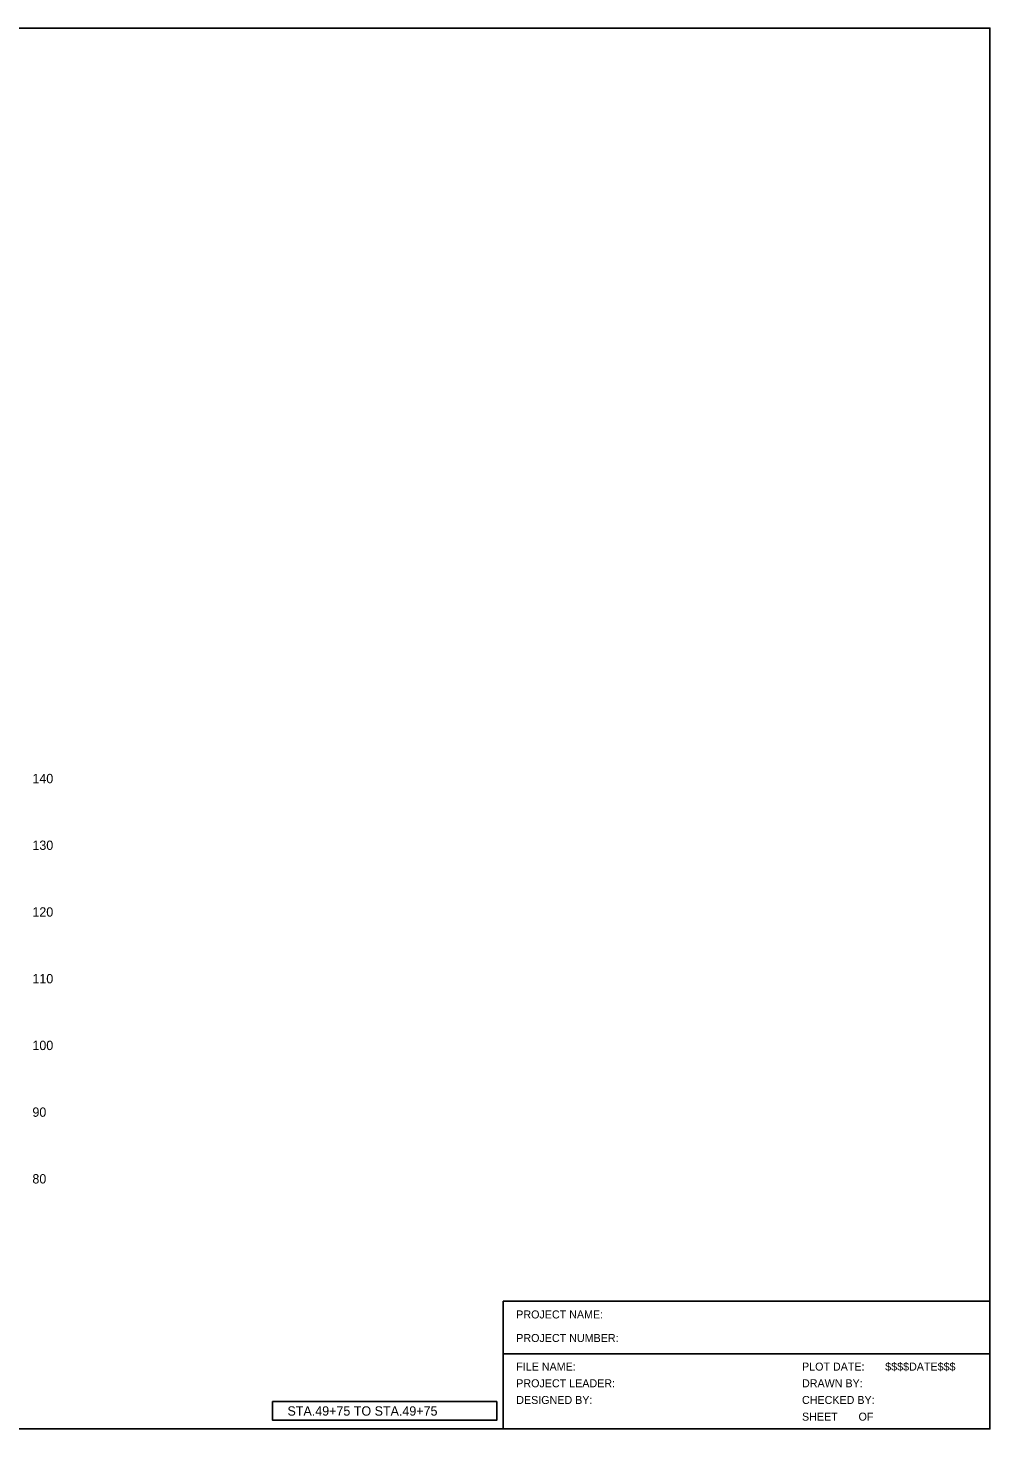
# Model space of a CAD drawing. Extents: x 1404462 to 1408550, y 556558 to 556768.
# Drawn here: x 1405358.2 to 1405502.3, y 556558 to 556768 of the extents above; entities that cross this region are included whole.
import ezdxf

# ---------------------------------------------------------------- set-up
doc = ezdxf.new("R2010")
doc.units = 0
for name, color, linetype in [('NBL1', 7, 'Continuous'), ('XAXTXT_P_T', 7, 'Continuous'), ('XFRAME_P', 7, 'Continuous')]:
    doc.layers.add(name, color=color, linetype=linetype)

# ---------------------------------------------------------------- blocks, each defined once
blk = doc.blocks.new('xLAYOUT22x34ccm')
at = {"layer": 'NBL1'}
for p, q in [((24.708, 1.917), (32, 1.917)), ((24.708, 0), (24.708, 1.917)), ((24.708, 1.125), (32, 1.125))]:
    blk.add_line(p, q, dxfattribs=at)
blk.add_lwpolyline([(32, 0), (0, 0), (0, 21), (32, 21)], close=True, dxfattribs=at)
for s, p in [('PROJECT NAME:', (24.902, 1.657)), ('PROJECT NUMBER:', (24.902, 1.304)), ('FILE NAME:', (24.902, 0.875)), ('PLOT DATE:', (29.184, 0.875)), ('$$$$DATE$$$', (30.431, 0.875)), ('PROJECT LEADER:', (24.902, 0.625)), ('DRAWN BY:', (29.184, 0.625)), ('DESIGNED BY:', (24.902, 0.375)), ('CHECKED BY:', (29.184, 0.375)), ('SHEET       OF', (29.184, 0.125))]:
    blk.add_text(s, height=0.12, dxfattribs=at).set_placement(p)

msp = doc.modelspace()

# ---------------------------------------------------------------- linework, layer by layer
at = {"layer": 'XFRAME_P'}
for points in [[(1405182.3, 556557.95), (1405502.3, 556557.95), (1405502.3, 556767.95), (1405182.3, 556767.95)], [(1405394.8, 556562.05), (1405428.4, 556562.05), (1405428.4, 556559.25), (1405394.8, 556559.25)]]:
    msp.add_lwpolyline(points, close=True, dxfattribs=at)

# ---------------------------------------------------------------- block references
at = {"layer": 'NBL1', "xscale": 10, "yscale": 10}
msp.add_blockref('xLAYOUT22x34ccm', (1405182.3, 556557.95), dxfattribs=at)

# ---------------------------------------------------------------- texts
at = {"layer": 'XAXTXT_P_T'}
for s, p in [('140', (1405358.82, 556654.75)), ('130', (1405358.82, 556644.75)), ('120', (1405358.82, 556634.75)), ('110', (1405358.82, 556624.75)), ('100', (1405358.82, 556614.75)), ('90', (1405358.82, 556604.75)), ('80', (1405358.82, 556594.75))]:
    msp.add_text(s, height=1.4, dxfattribs=at).set_placement(p)
at = {"layer": 'XFRAME_P'}
msp.add_text('STA.49+75 TO STA.49+75', height=1.4, dxfattribs=at).set_placement((1405397.04, 556559.95))

doc.saveas('drawing.dxf')
